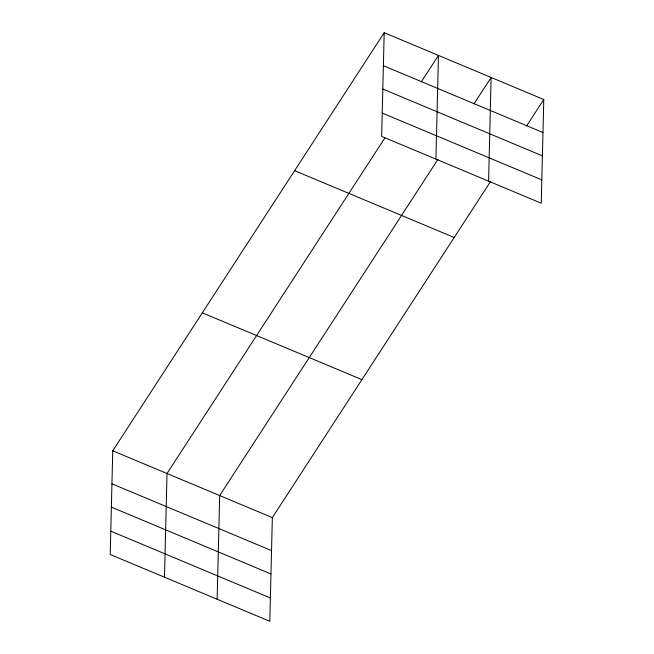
<?xml version="1.0" encoding="UTF-8"?>
<svg xmlns="http://www.w3.org/2000/svg" width="654" height="654" viewBox="0 0 654 654"><rect width="100%" height="100%" fill="white"/><g stroke="black" fill="none" stroke-linecap="round" stroke-linejoin="round"><path stroke-width="0.98" d="M384.192 32.7L381.658 136.392L541.25 203.206L543.785 99.514L384.192 32.7L112.75 450.794L110.215 554.486L269.808 621.3L272.342 517.608L490.696 181.272M164.481 577.204L167.015 473.512L384.822 138.027M217.144 599.252L219.679 495.56L438.033 159.224M435.924 159.11L438.458 55.418L421.315 81.815M488.587 181.158L491.121 77.466L473.978 103.863M526.642 125.911L543.785 99.514M383.391 65.711L542.975 132.517M382.819 89.034L542.403 155.848M382.23 113.068L541.814 179.875M294.619 170.669L454.203 237.484M202.331 312.825L361.915 379.639M112.75 450.794L272.342 517.608M111.948 483.805L271.533 550.611M111.376 507.128L270.96 573.942M110.788 531.162L270.372 597.977"/></g></svg>
